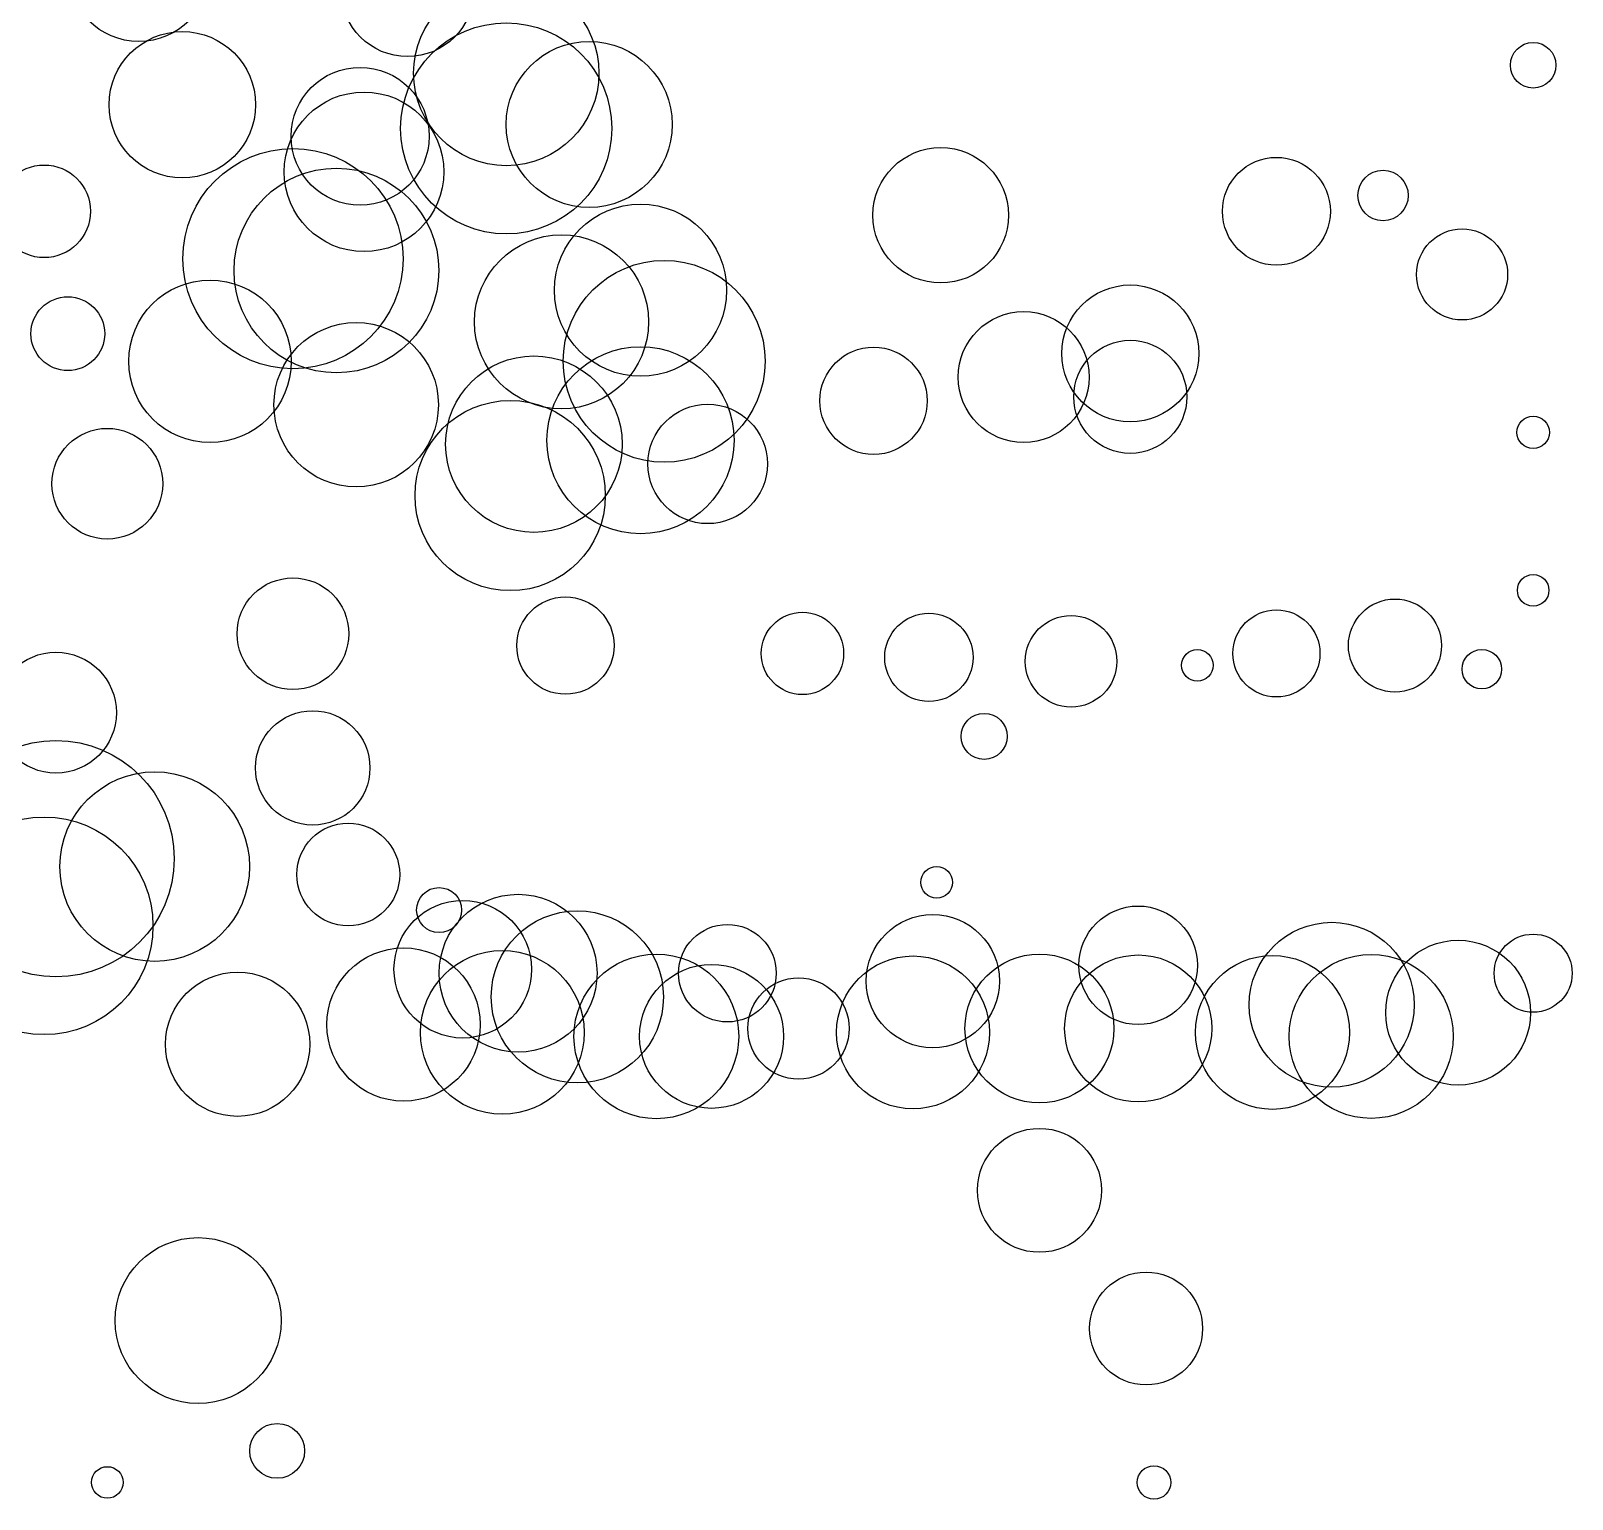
# Model space of a CAD drawing. Extents: x 425736 to 427070, y 1578339 to 1579607.
# Drawn here: x 426669.1 to 427059.4, y 1578346.3 to 1578718.2 of the extents above; entities that cross this region are included whole.
import ezdxf

# ---------------------------------------------------------------- set-up
doc = ezdxf.new("R2010")
doc.units = 21
doc.layers.add('L-PLNT-KEEP', color=92, linetype='Continuous')

msp = doc.modelspace()

# ---------------------------------------------------------------- linework, layer by layer
at = {"layer": 'L-PLNT-KEEP'}
for centre, radius in [((426696.5, 1578733.5), 17.98), ((426764.5, 1578728.5), 16.82), ((426789.5, 1578707.5), 23.46), ((426789.5, 1578693.5), 26.73), ((426707.5, 1578699.5), 18.54), ((426810.5, 1578694.5), 21.02), ((427049.5, 1578709.5), 5.77), ((426752.5, 1578691.5), 17.47), ((426753.5, 1578682.5), 20.21), ((426735.5, 1578660.5), 27.89), ((426899.5, 1578671.5), 17.16), ((426984.5, 1578672.5), 13.66), ((426672.5, 1578672.5), 11.73), ((426746.5, 1578657.5), 25.92), ((427011.5, 1578676.5), 6.38), ((426823.5, 1578652.5), 21.8), ((426803.5, 1578644.5), 22.03), ((427031.5, 1578656.5), 11.53), ((426829.5, 1578634.5), 25.56), ((426714.5, 1578634.5), 20.58), ((426947.5, 1578636.5), 17.34), ((426678.5, 1578641.5), 9.35), ((426920.5, 1578630.5), 16.58), ((426751.5, 1578623.5), 20.82), ((426823.5, 1578614.5), 23.69), ((426882.5, 1578624.5), 13.59), ((426947.5, 1578625.5), 14.32), ((426796.5, 1578613.5), 22.35), ((426790.5, 1578600.5), 24.09), ((426840.5, 1578608.5), 15.12), ((427049.5, 1578616.5), 4.11), ((426688.5, 1578603.5), 14.02), ((426735.5, 1578565.5), 14.14), ((427049.5, 1578576.5), 4), ((426804.5, 1578562.5), 12.33), ((426984.5, 1578560.5), 11.03), ((427014.5, 1578562.5), 11.78), ((426864.5, 1578560.5), 10.43), ((426896.5, 1578559.5), 11.18), ((426932.5, 1578558.5), 11.6), ((426675.5, 1578545.5), 15.3), ((426964.5, 1578557.5), 4), ((427036.5, 1578556.5), 5), ((426740.5, 1578531.5), 14.49), ((426910.5, 1578539.5), 5.83), ((426675.5, 1578508.5), 29.94), ((426700.5, 1578506.5), 24.01), ((426672.5, 1578491.5), 27.55), ((426749.5, 1578504.5), 13.02), ((426898.5, 1578502.5), 4), ((426772.5, 1578495.5), 5.7), ((426778.5, 1578480.5), 17.42), ((426792.5, 1578479.5), 19.99), ((426807.5, 1578473.5), 21.8), ((426897.5, 1578477.5), 16.87), ((426949.5, 1578481.5), 15.02), ((426845.5, 1578479.5), 12.35), ((426998.5, 1578471.5), 20.89), ((427049.5, 1578479.5), 9.88), ((426763.5, 1578466.5), 19.41), ((426788.5, 1578464.5), 20.74), ((427030.5, 1578469.5), 18.34), ((426827.5, 1578463.5), 20.85), ((426841.5, 1578463.5), 18.23), ((426892.5, 1578464.5), 19.36), ((426924.5, 1578465.5), 18.86), ((426949.5, 1578465.5), 18.62), ((426983.5, 1578464.5), 19.49), ((427008.5, 1578463.5), 20.77), ((426721.5, 1578461.5), 18.26), ((426863.5, 1578465.5), 12.83), ((426924.5, 1578424.5), 15.7), ((426711.5, 1578391.5), 21.02), ((426951.5, 1578389.5), 14.3), ((426731.5, 1578358.5), 6.94), ((426688.5, 1578350.5), 4), ((426953.5, 1578350.5), 4.24)]:
    msp.add_circle(centre, radius, dxfattribs=at)

doc.saveas('drawing.dxf')
